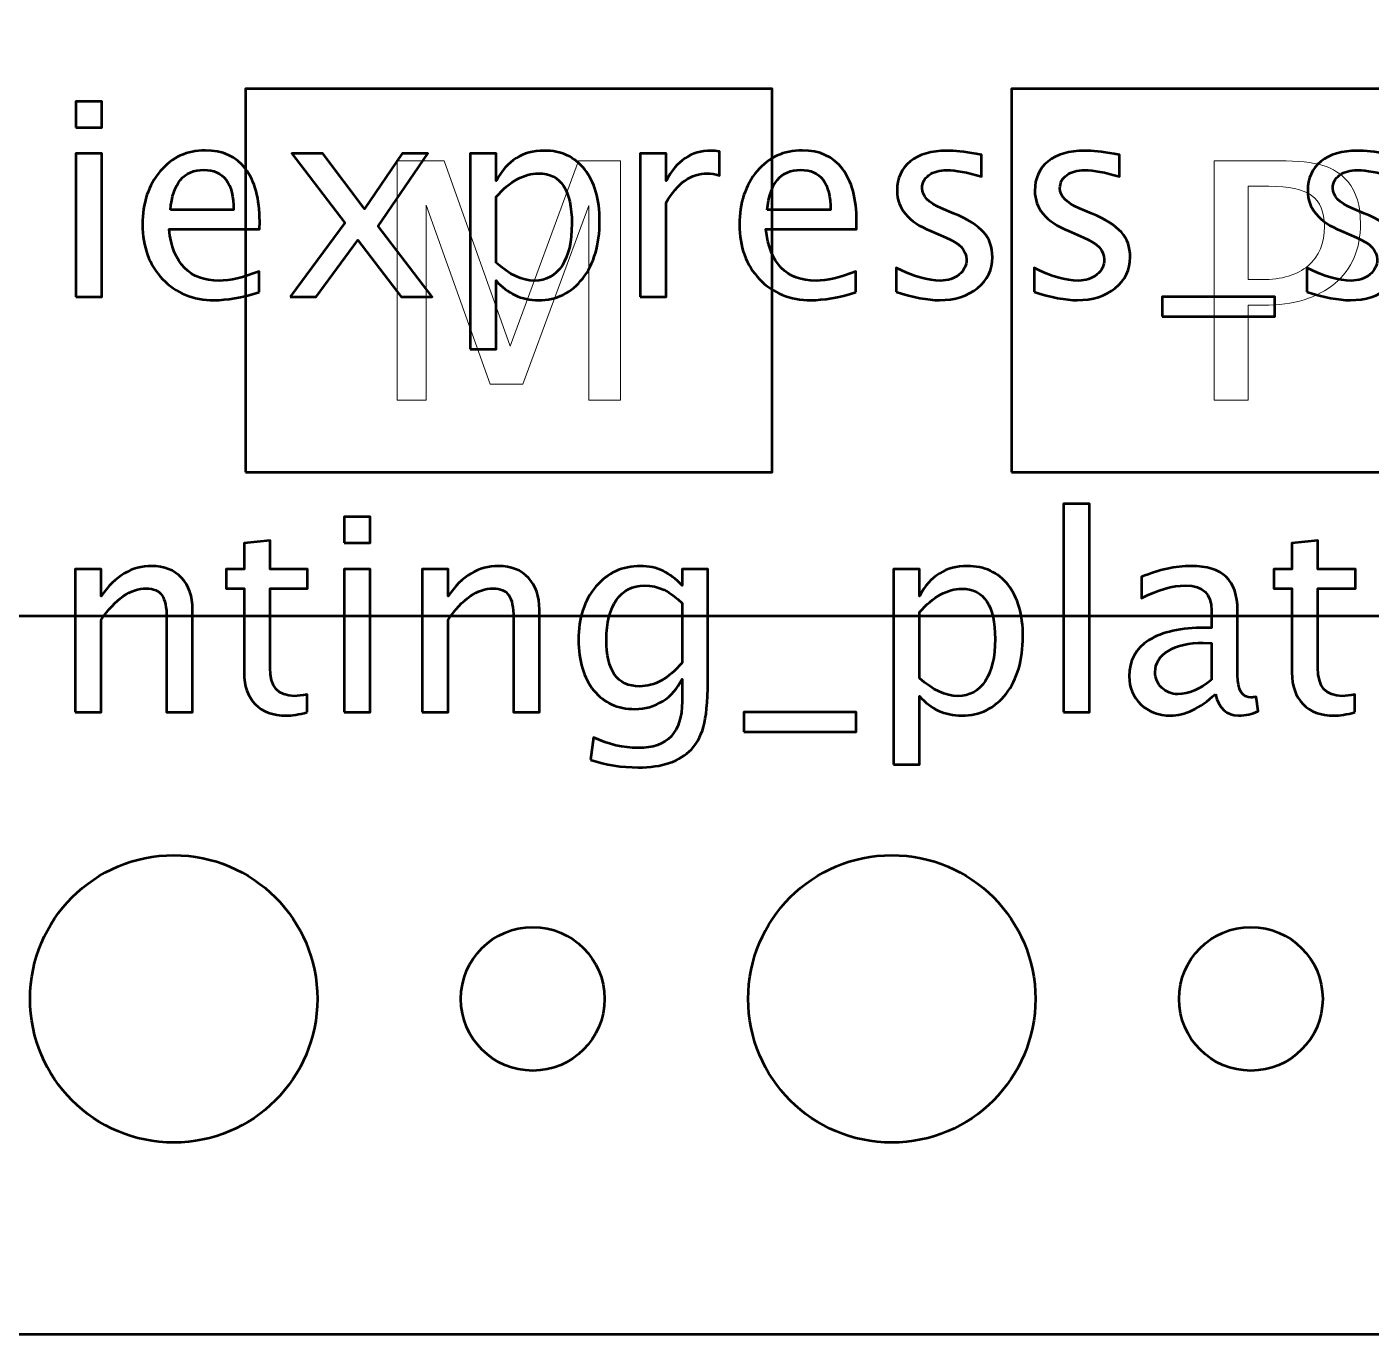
# Model space of a CAD drawing. Header units: centimetres. Extents: x -5.2 to 5.2, y -7.5 to 7.5.
# Drawn here: x -1.807 to 1.001, y -7.45 to -4.721 of the extents above; entities that cross this region are included whole.
import ezdxf

# ---------------------------------------------------------------- set-up
doc = ezdxf.new("R2010")
doc.units = ezdxf.units.CM
doc.header["$MEASUREMENT"] = 0
doc.layers.add('Layer 1', color=7, linetype='Continuous')

msp = doc.modelspace()

# ---------------------------------------------------------------- linework, layer by layer
at = {"layer": 'Layer 1', "color": 5, "lineweight": 53}
msp.add_lwpolyline([(-3.5, -5.95), (3.5, -5.95), (3.5, 6.05), (-3.5, 6.05), (-3.5, -5.95)], close=True, dxfattribs=at)
at = {"layer": 'Layer 1', "color": 4, "lineweight": 53}
for points in [[(-1.34993, -5.65), (-0.24993, -5.65), (-0.24993, -4.85), (-1.34993, -4.85), (-1.34993, -5.65)], [(0.25007, -5.65), (1.35007, -5.65), (1.35007, -4.85), (0.25007, -4.85), (0.25007, -5.65)]]:
    msp.add_lwpolyline(points, close=True, dxfattribs=at)
at = {"layer": 'Layer 1', "lineweight": 53}
for centre, major_axis in [((-1.49999, -6.75001), (0, 0.30001)), ((0.00001, -6.75001), (0, 0.30001)), ((-0.75, -6.75), (0, 0.15)), ((0.75, -6.75), (0, 0.15))]:
    msp.add_ellipse(centre, major_axis=major_axis, ratio=1, dxfattribs=at)
msp.add_open_spline([(-5.2, -6.95), (-5.2, -6.95), (-5.2, 6.95), (-5.2, 6.95), (-5.2, 6.95), (-5.2, 7.22614), (-4.97614, 7.45), (-4.7, 7.45), (-4.7, 7.45), (-4.7, 7.45), (4.7, 7.45), (4.7, 7.45), (4.7, 7.45), (4.97614, 7.45), (5.2, 7.22614), (5.2, 6.95), (5.2, 6.95), (5.2, 6.95), (5.2, -6.95), (5.2, -6.95), (5.2, -6.95), (5.2, -7.22614), (4.97614, -7.45), (4.7, -7.45), (4.7, -7.45), (4.7, -7.45), (-4.7, -7.45), (-4.7, -7.45), (-4.7, -7.45), (-4.97614, -7.45), (-5.2, -7.22614), (-5.2, -6.95)], degree=3, knots=[0, 0, 0, 0, 0.1111111, 0.1111111, 0.1111111, 0.1111111, 0.2222222, 0.2222222, 0.2222222, 0.2222222, 0.3333333, 0.3333333, 0.3333333, 0.3333333, 0.4444444, 0.4444444, 0.4444444, 0.4444444, 0.5555556, 0.5555556, 0.5555556, 0.5555556, 0.6666667, 0.6666667, 0.6666667, 0.6666667, 0.7777778, 0.7777778, 0.7777778, 0.7777778, 1, 1, 1, 1], dxfattribs=at)
at = {"layer": 'Layer 1', "color": 5, "lineweight": 53}
for points, knots in [([(-1.70451, -4.9304), (-1.70451, -4.9304), (-1.70451, -4.87621), (-1.70451, -4.87621), (-1.70451, -4.87621), (-1.70451, -4.87621), (-1.65033, -4.87621), (-1.65033, -4.87621), (-1.65033, -4.87621), (-1.65033, -4.87621), (-1.65033, -4.9304), (-1.65033, -4.9304), (-1.65033, -4.9304), (-1.65033, -4.9304), (-1.70451, -4.9304), (-1.70451, -4.9304)], [0, 0, 0, 0, 0.2, 0.2, 0.2, 0.2, 0.4, 0.4, 0.4, 0.4, 0.6, 0.6, 0.6, 0.6, 1, 1, 1, 1]), ([(-1.70451, -5.2843), (-1.70451, -5.2843), (-1.70451, -4.98515), (-1.70451, -4.98515), (-1.70451, -4.98515), (-1.70451, -4.98515), (-1.65033, -4.98515), (-1.65033, -4.98515), (-1.65033, -4.98515), (-1.65033, -4.98515), (-1.65033, -5.2843), (-1.65033, -5.2843), (-1.65033, -5.2843), (-1.65033, -5.2843), (-1.70451, -5.2843), (-1.70451, -5.2843)], [0, 0, 0, 0, 0.2, 0.2, 0.2, 0.2, 0.4, 0.4, 0.4, 0.4, 0.6, 0.6, 0.6, 0.6, 1, 1, 1, 1]), ([(-1.32182, -5.2747), (-1.35822, -5.28562), (-1.38936, -5.29107), (-1.41533, -5.29107), (-1.41533, -5.29107), (-1.45963, -5.29107), (-1.49566, -5.2764), (-1.52342, -5.24714), (-1.52342, -5.24714), (-1.55117, -5.21788), (-1.56509, -5.17997), (-1.56509, -5.13331), (-1.56509, -5.13331), (-1.56509, -5.08806), (-1.55286, -5.0509), (-1.52831, -5.02184), (-1.52831, -5.02184), (-1.50375, -4.99286), (-1.47233, -4.97837), (-1.43405, -4.97837), (-1.43405, -4.97837), (-1.39783, -4.97837), (-1.36979, -4.99126), (-1.35004, -5.01704), (-1.35004, -5.01704), (-1.33028, -5.04281), (-1.32041, -5.07931), (-1.32041, -5.12663), (-1.32041, -5.12663), (-1.32041, -5.12663), (-1.32069, -5.14319), (-1.32069, -5.14319), (-1.32069, -5.14319), (-1.32069, -5.14319), (-1.50978, -5.14319), (-1.50978, -5.14319), (-1.50978, -5.14319), (-1.50187, -5.21469), (-1.46697, -5.25043), (-1.40517, -5.25043), (-1.40517, -5.25043), (-1.38249, -5.25043), (-1.35474, -5.24404), (-1.32182, -5.23124), (-1.32182, -5.23124), (-1.32182, -5.23124), (-1.32182, -5.2747), (-1.32182, -5.2747)], [0, 0, 0, 0, 0.0769231, 0.0769231, 0.0769231, 0.0769231, 0.1538462, 0.1538462, 0.1538462, 0.1538462, 0.2307692, 0.2307692, 0.2307692, 0.2307692, 0.3076923, 0.3076923, 0.3076923, 0.3076923, 0.3846154, 0.3846154, 0.3846154, 0.3846154, 0.4615385, 0.4615385, 0.4615385, 0.4615385, 0.5384615, 0.5384615, 0.5384615, 0.5384615, 0.6153846, 0.6153846, 0.6153846, 0.6153846, 0.6923077, 0.6923077, 0.6923077, 0.6923077, 0.7692308, 0.7692308, 0.7692308, 0.7692308, 0.8461538, 0.8461538, 0.8461538, 0.8461538, 1, 1, 1, 1]), ([(-1.25681, -5.2843), (-1.25681, -5.2843), (-1.14289, -5.12993), (-1.14289, -5.12993), (-1.14289, -5.12993), (-1.14289, -5.12993), (-1.25342, -4.98515), (-1.25342, -4.98515), (-1.25342, -4.98515), (-1.25342, -4.98515), (-1.18879, -4.98515), (-1.18879, -4.98515), (-1.18879, -4.98515), (-1.18879, -4.98515), (-1.10149, -5.10039), (-1.10149, -5.10039), (-1.10149, -5.10039), (-1.10149, -5.10039), (-1.02247, -4.98515), (-1.02247, -4.98515), (-1.02247, -4.98515), (-1.02247, -4.98515), (-0.96951, -4.98515), (-0.96951, -4.98515), (-0.96951, -4.98515), (-0.96951, -4.98515), (-1.07299, -5.13689), (-1.07299, -5.13689), (-1.07299, -5.13689), (-1.07299, -5.13689), (-0.96048, -5.2843), (-0.96048, -5.2843), (-0.96048, -5.2843), (-0.96048, -5.2843), (-1.02511, -5.2843), (-1.02511, -5.2843), (-1.02511, -5.2843), (-1.02511, -5.2843), (-1.11523, -5.16577), (-1.11523, -5.16577), (-1.11523, -5.16577), (-1.11523, -5.16577), (-1.20243, -5.2843), (-1.20243, -5.2843), (-1.20243, -5.2843), (-1.20243, -5.2843), (-1.25681, -5.2843), (-1.25681, -5.2843)], [0, 0, 0, 0, 0.0769231, 0.0769231, 0.0769231, 0.0769231, 0.1538462, 0.1538462, 0.1538462, 0.1538462, 0.2307692, 0.2307692, 0.2307692, 0.2307692, 0.3076923, 0.3076923, 0.3076923, 0.3076923, 0.3846154, 0.3846154, 0.3846154, 0.3846154, 0.4615385, 0.4615385, 0.4615385, 0.4615385, 0.5384615, 0.5384615, 0.5384615, 0.5384615, 0.6153846, 0.6153846, 0.6153846, 0.6153846, 0.6923077, 0.6923077, 0.6923077, 0.6923077, 0.7692308, 0.7692308, 0.7692308, 0.7692308, 0.8461538, 0.8461538, 0.8461538, 0.8461538, 1, 1, 1, 1]), ([(-0.88069, -5.39324), (-0.88069, -5.39324), (-0.88069, -4.98515), (-0.88069, -4.98515), (-0.88069, -4.98515), (-0.88069, -4.98515), (-0.82651, -4.98515), (-0.82651, -4.98515), (-0.82651, -4.98515), (-0.82651, -4.98515), (-0.82651, -5.04168), (-0.82651, -5.04168), (-0.82651, -5.04168), (-0.80431, -4.99982), (-0.77091, -4.97894), (-0.72641, -4.97894), (-0.72641, -4.97894), (-0.69038, -4.97894), (-0.66207, -4.99201), (-0.64137, -5.01826), (-0.64137, -5.01826), (-0.62068, -5.04451), (-0.61033, -5.08035), (-0.61033, -5.12579), (-0.61033, -5.12579), (-0.61033, -5.17527), (-0.62209, -5.21525), (-0.64551, -5.24554), (-0.64551, -5.24554), (-0.66893, -5.27593), (-0.69979, -5.29107), (-0.73798, -5.29107), (-0.73798, -5.29107), (-0.77345, -5.29107), (-0.80299, -5.27753), (-0.82651, -5.25034), (-0.82651, -5.25034), (-0.82651, -5.25034), (-0.82651, -5.39324), (-0.82651, -5.39324), (-0.82651, -5.39324), (-0.82651, -5.39324), (-0.88069, -5.39324), (-0.88069, -5.39324)], [0, 0, 0, 0, 0.0833333, 0.0833333, 0.0833333, 0.0833333, 0.1666667, 0.1666667, 0.1666667, 0.1666667, 0.25, 0.25, 0.25, 0.25, 0.3333333, 0.3333333, 0.3333333, 0.3333333, 0.4166667, 0.4166667, 0.4166667, 0.4166667, 0.5, 0.5, 0.5, 0.5, 0.5833333, 0.5833333, 0.5833333, 0.5833333, 0.6666667, 0.6666667, 0.6666667, 0.6666667, 0.75, 0.75, 0.75, 0.75, 0.8333333, 0.8333333, 0.8333333, 0.8333333, 1, 1, 1, 1]), ([(-0.52546, -5.2843), (-0.52546, -5.2843), (-0.52546, -4.98515), (-0.52546, -4.98515), (-0.52546, -4.98515), (-0.52546, -4.98515), (-0.47128, -4.98515), (-0.47128, -4.98515), (-0.47128, -4.98515), (-0.47128, -4.98515), (-0.47128, -5.04168), (-0.47128, -5.04168), (-0.47128, -5.04168), (-0.44973, -4.99982), (-0.4185, -4.97894), (-0.37749, -4.97894), (-0.37749, -4.97894), (-0.37194, -4.97894), (-0.3661, -4.97941), (-0.36008, -4.98035), (-0.36008, -4.98035), (-0.36008, -4.98035), (-0.36008, -5.03105), (-0.36008, -5.03105), (-0.36008, -5.03105), (-0.36949, -5.02795), (-0.37777, -5.02635), (-0.38492, -5.02635), (-0.38492, -5.02635), (-0.41935, -5.02635), (-0.44814, -5.04667), (-0.47128, -5.0874), (-0.47128, -5.0874), (-0.47128, -5.0874), (-0.47128, -5.2843), (-0.47128, -5.2843), (-0.47128, -5.2843), (-0.47128, -5.2843), (-0.52546, -5.2843), (-0.52546, -5.2843)], [0, 0, 0, 0, 0.0909091, 0.0909091, 0.0909091, 0.0909091, 0.1818182, 0.1818182, 0.1818182, 0.1818182, 0.2727273, 0.2727273, 0.2727273, 0.2727273, 0.3636364, 0.3636364, 0.3636364, 0.3636364, 0.4545455, 0.4545455, 0.4545455, 0.4545455, 0.5454545, 0.5454545, 0.5454545, 0.5454545, 0.6363636, 0.6363636, 0.6363636, 0.6363636, 0.7272727, 0.7272727, 0.7272727, 0.7272727, 0.8181818, 0.8181818, 0.8181818, 0.8181818, 1, 1, 1, 1]), ([(-0.07495, -5.2747), (-0.11135, -5.28562), (-0.14249, -5.29107), (-0.16846, -5.29107), (-0.16846, -5.29107), (-0.21276, -5.29107), (-0.24879, -5.2764), (-0.27655, -5.24714), (-0.27655, -5.24714), (-0.3043, -5.21788), (-0.31822, -5.17997), (-0.31822, -5.13331), (-0.31822, -5.13331), (-0.31822, -5.08806), (-0.30599, -5.0509), (-0.28144, -5.02184), (-0.28144, -5.02184), (-0.25688, -4.99286), (-0.22546, -4.97837), (-0.18718, -4.97837), (-0.18718, -4.97837), (-0.15096, -4.97837), (-0.12292, -4.99126), (-0.10317, -5.01704), (-0.10317, -5.01704), (-0.08341, -5.04281), (-0.07354, -5.07931), (-0.07354, -5.12663), (-0.07354, -5.12663), (-0.07354, -5.12663), (-0.07382, -5.14319), (-0.07382, -5.14319), (-0.07382, -5.14319), (-0.07382, -5.14319), (-0.26291, -5.14319), (-0.26291, -5.14319), (-0.26291, -5.14319), (-0.255, -5.21469), (-0.2201, -5.25043), (-0.1583, -5.25043), (-0.1583, -5.25043), (-0.13562, -5.25043), (-0.10787, -5.24404), (-0.07495, -5.23124), (-0.07495, -5.23124), (-0.07495, -5.23124), (-0.07495, -5.2747), (-0.07495, -5.2747)], [0, 0, 0, 0, 0.0769231, 0.0769231, 0.0769231, 0.0769231, 0.1538462, 0.1538462, 0.1538462, 0.1538462, 0.2307692, 0.2307692, 0.2307692, 0.2307692, 0.3076923, 0.3076923, 0.3076923, 0.3076923, 0.3846154, 0.3846154, 0.3846154, 0.3846154, 0.4615385, 0.4615385, 0.4615385, 0.4615385, 0.5384615, 0.5384615, 0.5384615, 0.5384615, 0.6153846, 0.6153846, 0.6153846, 0.6153846, 0.6923077, 0.6923077, 0.6923077, 0.6923077, 0.7692308, 0.7692308, 0.7692308, 0.7692308, 0.8461538, 0.8461538, 0.8461538, 0.8461538, 1, 1, 1, 1]), ([(0.00926, -5.27358), (0.00926, -5.27358), (0.00926, -5.2239), (0.00926, -5.2239), (0.00926, -5.2239), (0.04473, -5.24159), (0.07549, -5.25043), (0.10174, -5.25043), (0.10174, -5.25043), (0.11735, -5.25043), (0.13033, -5.2462), (0.14059, -5.23773), (0.14059, -5.23773), (0.15084, -5.22936), (0.15602, -5.21882), (0.15602, -5.20613), (0.15602, -5.20613), (0.15602, -5.18759), (0.14162, -5.17226), (0.11284, -5.16012), (0.11284, -5.16012), (0.11284, -5.16012), (0.08113, -5.14667), (0.08113, -5.14667), (0.08113, -5.14667), (0.03438, -5.12729), (0.01096, -5.09926), (0.01096, -5.06285), (0.01096, -5.06285), (0.01096, -5.03679), (0.02017, -5.01629), (0.03861, -5.00133), (0.03861, -5.00133), (0.05705, -4.98637), (0.08236, -4.97894), (0.11444, -4.97894), (0.11444, -4.97894), (0.13109, -4.97894), (0.15178, -4.9812), (0.17634, -4.98581), (0.17634, -4.98581), (0.17634, -4.98581), (0.18762, -4.98797), (0.18762, -4.98797), (0.18762, -4.98797), (0.18762, -4.98797), (0.18762, -5.03312), (0.18762, -5.03312), (0.18762, -5.03312), (0.15743, -5.02409), (0.13334, -5.01958), (0.11538, -5.01958), (0.11538, -5.01958), (0.09957, -5.01958), (0.08706, -5.02306), (0.07756, -5.02993), (0.07756, -5.02993), (0.06815, -5.03679), (0.06345, -5.04601), (0.06345, -5.05758), (0.06345, -5.05758), (0.06345, -5.07386), (0.07662, -5.08769), (0.10305, -5.09888), (0.10305, -5.09888), (0.10305, -5.09888), (0.12911, -5.10989), (0.12911, -5.10989), (0.12911, -5.10989), (0.15865, -5.12231), (0.17953, -5.13548), (0.19176, -5.1493), (0.19176, -5.1493), (0.20409, -5.16313), (0.2102, -5.18044), (0.2102, -5.20114), (0.2102, -5.20114), (0.2102, -5.22739), (0.19985, -5.24893), (0.17906, -5.26577), (0.17906, -5.26577), (0.15837, -5.28261), (0.13184, -5.29107), (0.09957, -5.29107), (0.09957, -5.29107), (0.07474, -5.29107), (0.04473, -5.28524), (0.00926, -5.27358)], [0, 0, 0, 0, 0.0434783, 0.0434783, 0.0434783, 0.0434783, 0.0869565, 0.0869565, 0.0869565, 0.0869565, 0.1304348, 0.1304348, 0.1304348, 0.1304348, 0.173913, 0.173913, 0.173913, 0.173913, 0.2173913, 0.2173913, 0.2173913, 0.2173913, 0.2608696, 0.2608696, 0.2608696, 0.2608696, 0.3043478, 0.3043478, 0.3043478, 0.3043478, 0.3478261, 0.3478261, 0.3478261, 0.3478261, 0.3913043, 0.3913043, 0.3913043, 0.3913043, 0.4347826, 0.4347826, 0.4347826, 0.4347826, 0.4782609, 0.4782609, 0.4782609, 0.4782609, 0.5217391, 0.5217391, 0.5217391, 0.5217391, 0.5652174, 0.5652174, 0.5652174, 0.5652174, 0.6086957, 0.6086957, 0.6086957, 0.6086957, 0.6521739, 0.6521739, 0.6521739, 0.6521739, 0.6956522, 0.6956522, 0.6956522, 0.6956522, 0.7391304, 0.7391304, 0.7391304, 0.7391304, 0.7826087, 0.7826087, 0.7826087, 0.7826087, 0.826087, 0.826087, 0.826087, 0.826087, 0.8695652, 0.8695652, 0.8695652, 0.8695652, 0.9130435, 0.9130435, 0.9130435, 0.9130435, 1, 1, 1, 1]), ([(0.29704, -5.27358), (0.29704, -5.27358), (0.29704, -5.2239), (0.29704, -5.2239), (0.29704, -5.2239), (0.33251, -5.24159), (0.36327, -5.25043), (0.38952, -5.25043), (0.38952, -5.25043), (0.40513, -5.25043), (0.41811, -5.2462), (0.42837, -5.23773), (0.42837, -5.23773), (0.43862, -5.22936), (0.4438, -5.21882), (0.4438, -5.20613), (0.4438, -5.20613), (0.4438, -5.18759), (0.4294, -5.17226), (0.40062, -5.16012), (0.40062, -5.16012), (0.40062, -5.16012), (0.36891, -5.14667), (0.36891, -5.14667), (0.36891, -5.14667), (0.32216, -5.12729), (0.29874, -5.09926), (0.29874, -5.06285), (0.29874, -5.06285), (0.29874, -5.03679), (0.30795, -5.01629), (0.32639, -5.00133), (0.32639, -5.00133), (0.34483, -4.98637), (0.37014, -4.97894), (0.40222, -4.97894), (0.40222, -4.97894), (0.41887, -4.97894), (0.43956, -4.9812), (0.46412, -4.98581), (0.46412, -4.98581), (0.46412, -4.98581), (0.4754, -4.98797), (0.4754, -4.98797), (0.4754, -4.98797), (0.4754, -4.98797), (0.4754, -5.03312), (0.4754, -5.03312), (0.4754, -5.03312), (0.44521, -5.02409), (0.42112, -5.01958), (0.40316, -5.01958), (0.40316, -5.01958), (0.38735, -5.01958), (0.37484, -5.02306), (0.36534, -5.02993), (0.36534, -5.02993), (0.35593, -5.03679), (0.35123, -5.04601), (0.35123, -5.05758), (0.35123, -5.05758), (0.35123, -5.07386), (0.3644, -5.08769), (0.39083, -5.09888), (0.39083, -5.09888), (0.39083, -5.09888), (0.41689, -5.10989), (0.41689, -5.10989), (0.41689, -5.10989), (0.44643, -5.12231), (0.46731, -5.13548), (0.47954, -5.1493), (0.47954, -5.1493), (0.49187, -5.16313), (0.49798, -5.18044), (0.49798, -5.20114), (0.49798, -5.20114), (0.49798, -5.22739), (0.48763, -5.24893), (0.46684, -5.26577), (0.46684, -5.26577), (0.44615, -5.28261), (0.41962, -5.29107), (0.38735, -5.29107), (0.38735, -5.29107), (0.36252, -5.29107), (0.33251, -5.28524), (0.29704, -5.27358)], [0, 0, 0, 0, 0.0434783, 0.0434783, 0.0434783, 0.0434783, 0.0869565, 0.0869565, 0.0869565, 0.0869565, 0.1304348, 0.1304348, 0.1304348, 0.1304348, 0.173913, 0.173913, 0.173913, 0.173913, 0.2173913, 0.2173913, 0.2173913, 0.2173913, 0.2608696, 0.2608696, 0.2608696, 0.2608696, 0.3043478, 0.3043478, 0.3043478, 0.3043478, 0.3478261, 0.3478261, 0.3478261, 0.3478261, 0.3913043, 0.3913043, 0.3913043, 0.3913043, 0.4347826, 0.4347826, 0.4347826, 0.4347826, 0.4782609, 0.4782609, 0.4782609, 0.4782609, 0.5217391, 0.5217391, 0.5217391, 0.5217391, 0.5652174, 0.5652174, 0.5652174, 0.5652174, 0.6086957, 0.6086957, 0.6086957, 0.6086957, 0.6521739, 0.6521739, 0.6521739, 0.6521739, 0.6956522, 0.6956522, 0.6956522, 0.6956522, 0.7391304, 0.7391304, 0.7391304, 0.7391304, 0.7826087, 0.7826087, 0.7826087, 0.7826087, 0.826087, 0.826087, 0.826087, 0.826087, 0.8695652, 0.8695652, 0.8695652, 0.8695652, 0.9130435, 0.9130435, 0.9130435, 0.9130435, 1, 1, 1, 1]), ([(0.86704, -5.27358), (0.86704, -5.27358), (0.86704, -5.2239), (0.86704, -5.2239), (0.86704, -5.2239), (0.90251, -5.24159), (0.93327, -5.25043), (0.95952, -5.25043), (0.95952, -5.25043), (0.97513, -5.25043), (0.98811, -5.2462), (0.99837, -5.23773), (0.99837, -5.23773), (1.00862, -5.22936), (1.0138, -5.21882), (1.0138, -5.20613), (1.0138, -5.20613), (1.0138, -5.18759), (0.9994, -5.17226), (0.97062, -5.16012), (0.97062, -5.16012), (0.97062, -5.16012), (0.93891, -5.14667), (0.93891, -5.14667), (0.93891, -5.14667), (0.89216, -5.12729), (0.86874, -5.09926), (0.86874, -5.06285), (0.86874, -5.06285), (0.86874, -5.03679), (0.87795, -5.01629), (0.89639, -5.00133), (0.89639, -5.00133), (0.91483, -4.98637), (0.94014, -4.97894), (0.97222, -4.97894), (0.97222, -4.97894), (0.98887, -4.97894), (1.00956, -4.9812), (1.03412, -4.98581), (1.03412, -4.98581), (1.03412, -4.98581), (1.0454, -4.98797), (1.0454, -4.98797), (1.0454, -4.98797), (1.0454, -4.98797), (1.0454, -5.03312), (1.0454, -5.03312), (1.0454, -5.03312), (1.01521, -5.02409), (0.99112, -5.01958), (0.97316, -5.01958), (0.97316, -5.01958), (0.95735, -5.01958), (0.94484, -5.02306), (0.93534, -5.02993), (0.93534, -5.02993), (0.92593, -5.03679), (0.92123, -5.04601), (0.92123, -5.05758), (0.92123, -5.05758), (0.92123, -5.07386), (0.9344, -5.08769), (0.96083, -5.09888), (0.96083, -5.09888), (0.96083, -5.09888), (0.98689, -5.10989), (0.98689, -5.10989), (0.98689, -5.10989), (1.01643, -5.12231), (1.03731, -5.13548), (1.04954, -5.1493), (1.04954, -5.1493), (1.06187, -5.16313), (1.06798, -5.18044), (1.06798, -5.20114), (1.06798, -5.20114), (1.06798, -5.22739), (1.05763, -5.24893), (1.03684, -5.26577), (1.03684, -5.26577), (1.01615, -5.28261), (0.98962, -5.29107), (0.95735, -5.29107), (0.95735, -5.29107), (0.93252, -5.29107), (0.90251, -5.28524), (0.86704, -5.27358)], [0, 0, 0, 0, 0.0434783, 0.0434783, 0.0434783, 0.0434783, 0.0869565, 0.0869565, 0.0869565, 0.0869565, 0.1304348, 0.1304348, 0.1304348, 0.1304348, 0.173913, 0.173913, 0.173913, 0.173913, 0.2173913, 0.2173913, 0.2173913, 0.2173913, 0.2608696, 0.2608696, 0.2608696, 0.2608696, 0.3043478, 0.3043478, 0.3043478, 0.3043478, 0.3478261, 0.3478261, 0.3478261, 0.3478261, 0.3913043, 0.3913043, 0.3913043, 0.3913043, 0.4347826, 0.4347826, 0.4347826, 0.4347826, 0.4782609, 0.4782609, 0.4782609, 0.4782609, 0.5217391, 0.5217391, 0.5217391, 0.5217391, 0.5652174, 0.5652174, 0.5652174, 0.5652174, 0.6086957, 0.6086957, 0.6086957, 0.6086957, 0.6521739, 0.6521739, 0.6521739, 0.6521739, 0.6956522, 0.6956522, 0.6956522, 0.6956522, 0.7391304, 0.7391304, 0.7391304, 0.7391304, 0.7826087, 0.7826087, 0.7826087, 0.7826087, 0.826087, 0.826087, 0.826087, 0.826087, 0.8695652, 0.8695652, 0.8695652, 0.8695652, 0.9130435, 0.9130435, 0.9130435, 0.9130435, 1, 1, 1, 1]), ([(-1.50695, -5.10255), (-1.50695, -5.10255), (-1.37487, -5.10255), (-1.37487, -5.10255), (-1.37487, -5.10255), (-1.37487, -5.04686), (-1.39566, -5.01901), (-1.43715, -5.01901), (-1.43715, -5.01901), (-1.47892, -5.01901), (-1.50216, -5.04686), (-1.50695, -5.10255)], [0, 0, 0, 0, 0.25, 0.25, 0.25, 0.25, 0.5, 0.5, 0.5, 0.5, 1, 1, 1, 1]), ([(-0.26008, -5.10255), (-0.26008, -5.10255), (-0.128, -5.10255), (-0.128, -5.10255), (-0.128, -5.10255), (-0.128, -5.04686), (-0.14879, -5.01901), (-0.19028, -5.01901), (-0.19028, -5.01901), (-0.23205, -5.01901), (-0.25529, -5.04686), (-0.26008, -5.10255)], [0, 0, 0, 0, 0.25, 0.25, 0.25, 0.25, 0.5, 0.5, 0.5, 0.5, 1, 1, 1, 1]), ([(-0.82651, -5.21299), (-0.79857, -5.23792), (-0.77194, -5.25043), (-0.74664, -5.25043), (-0.74664, -5.25043), (-0.72171, -5.25043), (-0.70242, -5.23999), (-0.68888, -5.2192), (-0.68888, -5.2192), (-0.67524, -5.19841), (-0.66846, -5.16915), (-0.66846, -5.13134), (-0.66846, -5.13134), (-0.66846, -5.06135), (-0.69161, -5.02635), (-0.73789, -5.02635), (-0.73789, -5.02635), (-0.76818, -5.02635), (-0.79772, -5.04272), (-0.82651, -5.07555), (-0.82651, -5.07555), (-0.82651, -5.07555), (-0.82651, -5.21299), (-0.82651, -5.21299)], [0, 0, 0, 0, 0.1428571, 0.1428571, 0.1428571, 0.1428571, 0.2857143, 0.2857143, 0.2857143, 0.2857143, 0.4285714, 0.4285714, 0.4285714, 0.4285714, 0.5714286, 0.5714286, 0.5714286, 0.5714286, 0.7142857, 0.7142857, 0.7142857, 0.7142857, 1, 1, 1, 1]), ([(0.56506, -5.32494), (0.56506, -5.32494), (0.56506, -5.2843), (0.56506, -5.2843), (0.56506, -5.2843), (0.56506, -5.2843), (0.79986, -5.2843), (0.79986, -5.2843), (0.79986, -5.2843), (0.79986, -5.2843), (0.79986, -5.32494), (0.79986, -5.32494), (0.79986, -5.32494), (0.79986, -5.32494), (0.56506, -5.32494), (0.56506, -5.32494)], [0, 0, 0, 0, 0.2, 0.2, 0.2, 0.2, 0.4, 0.4, 0.4, 0.4, 0.6, 0.6, 0.6, 0.6, 1, 1, 1, 1]), ([(0.35872, -6.15165), (0.35872, -6.15165), (0.35872, -5.71647), (0.35872, -5.71647), (0.35872, -5.71647), (0.35872, -5.71647), (0.4129, -5.71647), (0.4129, -5.71647), (0.4129, -5.71647), (0.4129, -5.71647), (0.4129, -6.15165), (0.4129, -6.15165), (0.4129, -6.15165), (0.4129, -6.15165), (0.35872, -6.15165), (0.35872, -6.15165)], [0, 0, 0, 0, 0.2, 0.2, 0.2, 0.2, 0.4, 0.4, 0.4, 0.4, 0.6, 0.6, 0.6, 0.6, 1, 1, 1, 1]), ([(-1.14413, -5.79775), (-1.14413, -5.79775), (-1.14413, -5.74356), (-1.14413, -5.74356), (-1.14413, -5.74356), (-1.14413, -5.74356), (-1.08995, -5.74356), (-1.08995, -5.74356), (-1.08995, -5.74356), (-1.08995, -5.74356), (-1.08995, -5.79775), (-1.08995, -5.79775), (-1.08995, -5.79775), (-1.08995, -5.79775), (-1.14413, -5.79775), (-1.14413, -5.79775)], [0, 0, 0, 0, 0.2, 0.2, 0.2, 0.2, 0.4, 0.4, 0.4, 0.4, 0.6, 0.6, 0.6, 0.6, 1, 1, 1, 1]), ([(-1.22147, -6.15156), (-1.23822, -6.15617), (-1.2528, -6.15842), (-1.26512, -6.15842), (-1.26512, -6.15842), (-1.29278, -6.15842), (-1.31432, -6.15052), (-1.32975, -6.13472), (-1.32975, -6.13472), (-1.34527, -6.11891), (-1.35299, -6.09699), (-1.35299, -6.06887), (-1.35299, -6.06887), (-1.35299, -6.06887), (-1.35299, -5.89314), (-1.35299, -5.89314), (-1.35299, -5.89314), (-1.35299, -5.89314), (-1.39043, -5.89314), (-1.39043, -5.89314), (-1.39043, -5.89314), (-1.39043, -5.89314), (-1.39043, -5.8525), (-1.39043, -5.8525), (-1.39043, -5.8525), (-1.39043, -5.8525), (-1.35299, -5.8525), (-1.35299, -5.8525), (-1.35299, -5.8525), (-1.35299, -5.8525), (-1.35299, -5.7984), (-1.35299, -5.7984), (-1.35299, -5.7984), (-1.35299, -5.7984), (-1.2988, -5.79323), (-1.2988, -5.79323), (-1.2988, -5.79323), (-1.2988, -5.79323), (-1.2988, -5.8525), (-1.2988, -5.8525), (-1.2988, -5.8525), (-1.2988, -5.8525), (-1.22034, -5.8525), (-1.22034, -5.8525), (-1.22034, -5.8525), (-1.22034, -5.8525), (-1.22034, -5.89314), (-1.22034, -5.89314), (-1.22034, -5.89314), (-1.22034, -5.89314), (-1.2988, -5.89314), (-1.2988, -5.89314), (-1.2988, -5.89314), (-1.2988, -5.89314), (-1.2988, -6.05908), (-1.2988, -6.05908), (-1.2988, -6.05908), (-1.2988, -6.09822), (-1.28177, -6.11778), (-1.24781, -6.11778), (-1.24781, -6.11778), (-1.24057, -6.11778), (-1.23182, -6.11656), (-1.22147, -6.11421), (-1.22147, -6.11421), (-1.22147, -6.11421), (-1.22147, -6.15156), (-1.22147, -6.15156)], [0, 0, 0, 0, 0.0555556, 0.0555556, 0.0555556, 0.0555556, 0.1111111, 0.1111111, 0.1111111, 0.1111111, 0.1666667, 0.1666667, 0.1666667, 0.1666667, 0.2222222, 0.2222222, 0.2222222, 0.2222222, 0.2777778, 0.2777778, 0.2777778, 0.2777778, 0.3333333, 0.3333333, 0.3333333, 0.3333333, 0.3888889, 0.3888889, 0.3888889, 0.3888889, 0.4444444, 0.4444444, 0.4444444, 0.4444444, 0.5, 0.5, 0.5, 0.5, 0.5555556, 0.5555556, 0.5555556, 0.5555556, 0.6111111, 0.6111111, 0.6111111, 0.6111111, 0.6666667, 0.6666667, 0.6666667, 0.6666667, 0.7222222, 0.7222222, 0.7222222, 0.7222222, 0.7777778, 0.7777778, 0.7777778, 0.7777778, 0.8333333, 0.8333333, 0.8333333, 0.8333333, 0.8888889, 0.8888889, 0.8888889, 0.8888889, 1, 1, 1, 1]), ([(0.96728, -6.15156), (0.95053, -6.15617), (0.93595, -6.15842), (0.92363, -6.15842), (0.92363, -6.15842), (0.89597, -6.15842), (0.87443, -6.15052), (0.859, -6.13472), (0.859, -6.13472), (0.84348, -6.11891), (0.83576, -6.09699), (0.83576, -6.06887), (0.83576, -6.06887), (0.83576, -6.06887), (0.83576, -5.89314), (0.83576, -5.89314), (0.83576, -5.89314), (0.83576, -5.89314), (0.79832, -5.89314), (0.79832, -5.89314), (0.79832, -5.89314), (0.79832, -5.89314), (0.79832, -5.8525), (0.79832, -5.8525), (0.79832, -5.8525), (0.79832, -5.8525), (0.83576, -5.8525), (0.83576, -5.8525), (0.83576, -5.8525), (0.83576, -5.8525), (0.83576, -5.7984), (0.83576, -5.7984), (0.83576, -5.7984), (0.83576, -5.7984), (0.88995, -5.79323), (0.88995, -5.79323), (0.88995, -5.79323), (0.88995, -5.79323), (0.88995, -5.8525), (0.88995, -5.8525), (0.88995, -5.8525), (0.88995, -5.8525), (0.96841, -5.8525), (0.96841, -5.8525), (0.96841, -5.8525), (0.96841, -5.8525), (0.96841, -5.89314), (0.96841, -5.89314), (0.96841, -5.89314), (0.96841, -5.89314), (0.88995, -5.89314), (0.88995, -5.89314), (0.88995, -5.89314), (0.88995, -5.89314), (0.88995, -6.05908), (0.88995, -6.05908), (0.88995, -6.05908), (0.88995, -6.09822), (0.90698, -6.11778), (0.94094, -6.11778), (0.94094, -6.11778), (0.94818, -6.11778), (0.95693, -6.11656), (0.96728, -6.11421), (0.96728, -6.11421), (0.96728, -6.11421), (0.96728, -6.15156), (0.96728, -6.15156)], [0, 0, 0, 0, 0.0555556, 0.0555556, 0.0555556, 0.0555556, 0.1111111, 0.1111111, 0.1111111, 0.1111111, 0.1666667, 0.1666667, 0.1666667, 0.1666667, 0.2222222, 0.2222222, 0.2222222, 0.2222222, 0.2777778, 0.2777778, 0.2777778, 0.2777778, 0.3333333, 0.3333333, 0.3333333, 0.3333333, 0.3888889, 0.3888889, 0.3888889, 0.3888889, 0.4444444, 0.4444444, 0.4444444, 0.4444444, 0.5, 0.5, 0.5, 0.5, 0.5555556, 0.5555556, 0.5555556, 0.5555556, 0.6111111, 0.6111111, 0.6111111, 0.6111111, 0.6666667, 0.6666667, 0.6666667, 0.6666667, 0.7222222, 0.7222222, 0.7222222, 0.7222222, 0.7777778, 0.7777778, 0.7777778, 0.7777778, 0.8333333, 0.8333333, 0.8333333, 0.8333333, 0.8888889, 0.8888889, 0.8888889, 0.8888889, 1, 1, 1, 1]), ([(-1.70558, -6.15165), (-1.70558, -6.15165), (-1.70558, -5.8525), (-1.70558, -5.8525), (-1.70558, -5.8525), (-1.70558, -5.8525), (-1.6514, -5.8525), (-1.6514, -5.8525), (-1.6514, -5.8525), (-1.6514, -5.8525), (-1.6514, -5.90903), (-1.6514, -5.90903), (-1.6514, -5.90903), (-1.62271, -5.86717), (-1.58752, -5.84629), (-1.54594, -5.84629), (-1.54594, -5.84629), (-1.51979, -5.84629), (-1.499, -5.85447), (-1.48366, -5.87094), (-1.48366, -5.87094), (-1.46833, -5.8873), (-1.46062, -5.90941), (-1.46062, -5.93707), (-1.46062, -5.93707), (-1.46062, -5.93707), (-1.46062, -6.15165), (-1.46062, -6.15165), (-1.46062, -6.15165), (-1.46062, -6.15165), (-1.5148, -6.15165), (-1.5148, -6.15165), (-1.5148, -6.15165), (-1.5148, -6.15165), (-1.5148, -5.95475), (-1.5148, -5.95475), (-1.5148, -5.95475), (-1.5148, -5.93255), (-1.5181, -5.91675), (-1.52459, -5.90734), (-1.52459, -5.90734), (-1.53117, -5.89784), (-1.54199, -5.89314), (-1.55714, -5.89314), (-1.55714, -5.89314), (-1.59044, -5.89314), (-1.62186, -5.91487), (-1.6514, -5.95833), (-1.6514, -5.95833), (-1.6514, -5.95833), (-1.6514, -6.15165), (-1.6514, -6.15165), (-1.6514, -6.15165), (-1.6514, -6.15165), (-1.70558, -6.15165), (-1.70558, -6.15165)], [0, 0, 0, 0, 0.0666667, 0.0666667, 0.0666667, 0.0666667, 0.1333333, 0.1333333, 0.1333333, 0.1333333, 0.2, 0.2, 0.2, 0.2, 0.2666667, 0.2666667, 0.2666667, 0.2666667, 0.3333333, 0.3333333, 0.3333333, 0.3333333, 0.4, 0.4, 0.4, 0.4, 0.4666667, 0.4666667, 0.4666667, 0.4666667, 0.5333333, 0.5333333, 0.5333333, 0.5333333, 0.6, 0.6, 0.6, 0.6, 0.6666667, 0.6666667, 0.6666667, 0.6666667, 0.7333333, 0.7333333, 0.7333333, 0.7333333, 0.8, 0.8, 0.8, 0.8, 0.8666667, 0.8666667, 0.8666667, 0.8666667, 1, 1, 1, 1]), ([(-1.14413, -6.15165), (-1.14413, -6.15165), (-1.14413, -5.8525), (-1.14413, -5.8525), (-1.14413, -5.8525), (-1.14413, -5.8525), (-1.08995, -5.8525), (-1.08995, -5.8525), (-1.08995, -5.8525), (-1.08995, -5.8525), (-1.08995, -6.15165), (-1.08995, -6.15165), (-1.08995, -6.15165), (-1.08995, -6.15165), (-1.14413, -6.15165), (-1.14413, -6.15165)], [0, 0, 0, 0, 0.2, 0.2, 0.2, 0.2, 0.4, 0.4, 0.4, 0.4, 0.6, 0.6, 0.6, 0.6, 1, 1, 1, 1]), ([(-0.98101, -6.15165), (-0.98101, -6.15165), (-0.98101, -5.8525), (-0.98101, -5.8525), (-0.98101, -5.8525), (-0.98101, -5.8525), (-0.92683, -5.8525), (-0.92683, -5.8525), (-0.92683, -5.8525), (-0.92683, -5.8525), (-0.92683, -5.90903), (-0.92683, -5.90903), (-0.92683, -5.90903), (-0.89814, -5.86717), (-0.86295, -5.84629), (-0.82137, -5.84629), (-0.82137, -5.84629), (-0.79522, -5.84629), (-0.77443, -5.85447), (-0.75909, -5.87094), (-0.75909, -5.87094), (-0.74376, -5.8873), (-0.73605, -5.90941), (-0.73605, -5.93707), (-0.73605, -5.93707), (-0.73605, -5.93707), (-0.73605, -6.15165), (-0.73605, -6.15165), (-0.73605, -6.15165), (-0.73605, -6.15165), (-0.79023, -6.15165), (-0.79023, -6.15165), (-0.79023, -6.15165), (-0.79023, -6.15165), (-0.79023, -5.95475), (-0.79023, -5.95475), (-0.79023, -5.95475), (-0.79023, -5.93255), (-0.79353, -5.91675), (-0.80002, -5.90734), (-0.80002, -5.90734), (-0.8066, -5.89784), (-0.81742, -5.89314), (-0.83257, -5.89314), (-0.83257, -5.89314), (-0.86587, -5.89314), (-0.89729, -5.91487), (-0.92683, -5.95833), (-0.92683, -5.95833), (-0.92683, -5.95833), (-0.92683, -6.15165), (-0.92683, -6.15165), (-0.92683, -6.15165), (-0.92683, -6.15165), (-0.98101, -6.15165), (-0.98101, -6.15165)], [0, 0, 0, 0, 0.0666667, 0.0666667, 0.0666667, 0.0666667, 0.1333333, 0.1333333, 0.1333333, 0.1333333, 0.2, 0.2, 0.2, 0.2, 0.2666667, 0.2666667, 0.2666667, 0.2666667, 0.3333333, 0.3333333, 0.3333333, 0.3333333, 0.4, 0.4, 0.4, 0.4, 0.4666667, 0.4666667, 0.4666667, 0.4666667, 0.5333333, 0.5333333, 0.5333333, 0.5333333, 0.6, 0.6, 0.6, 0.6, 0.6666667, 0.6666667, 0.6666667, 0.6666667, 0.7333333, 0.7333333, 0.7333333, 0.7333333, 0.8, 0.8, 0.8, 0.8, 0.8666667, 0.8666667, 0.8666667, 0.8666667, 1, 1, 1, 1]), ([(-0.62954, -6.25099), (-0.62954, -6.25099), (-0.62315, -6.20414), (-0.62315, -6.20414), (-0.62315, -6.20414), (-0.59173, -6.21882), (-0.56059, -6.22616), (-0.52983, -6.22616), (-0.52983, -6.22616), (-0.46877, -6.22616), (-0.4382, -6.19379), (-0.4382, -6.12917), (-0.4382, -6.12917), (-0.4382, -6.12917), (-0.4382, -6.08213), (-0.4382, -6.08213), (-0.4382, -6.08213), (-0.44761, -6.10198), (-0.46097, -6.11731), (-0.47837, -6.12832), (-0.47837, -6.12832), (-0.49577, -6.13933), (-0.51515, -6.14488), (-0.53651, -6.14488), (-0.53651, -6.14488), (-0.57272, -6.14488), (-0.60142, -6.13189), (-0.62258, -6.10593), (-0.62258, -6.10593), (-0.64375, -6.07997), (-0.65438, -6.04478), (-0.65438, -6.00038), (-0.65438, -6.00038), (-0.65438, -5.95494), (-0.64234, -5.91788), (-0.61826, -5.88919), (-0.61826, -5.88919), (-0.59408, -5.86059), (-0.56294, -5.84629), (-0.52465, -5.84629), (-0.52465, -5.84629), (-0.49116, -5.84629), (-0.46228, -5.85983), (-0.4382, -5.88702), (-0.4382, -5.88702), (-0.4382, -5.88702), (-0.4382, -5.8525), (-0.4382, -5.8525), (-0.4382, -5.8525), (-0.4382, -5.8525), (-0.38401, -5.8525), (-0.38401, -5.8525), (-0.38401, -5.8525), (-0.38401, -5.8525), (-0.38401, -6.06999), (-0.38401, -6.06999), (-0.38401, -6.06999), (-0.38401, -6.11675), (-0.38646, -6.15137), (-0.39135, -6.17385), (-0.39135, -6.17385), (-0.39615, -6.19633), (-0.40537, -6.21477), (-0.41873, -6.22907), (-0.41873, -6.22907), (-0.44243, -6.25419), (-0.4795, -6.2668), (-0.52983, -6.2668), (-0.52983, -6.2668), (-0.56435, -6.2668), (-0.59756, -6.26153), (-0.62954, -6.25099)], [0, 0, 0, 0, 0.0526316, 0.0526316, 0.0526316, 0.0526316, 0.1052632, 0.1052632, 0.1052632, 0.1052632, 0.1578947, 0.1578947, 0.1578947, 0.1578947, 0.2105263, 0.2105263, 0.2105263, 0.2105263, 0.2631579, 0.2631579, 0.2631579, 0.2631579, 0.3157895, 0.3157895, 0.3157895, 0.3157895, 0.3684211, 0.3684211, 0.3684211, 0.3684211, 0.4210526, 0.4210526, 0.4210526, 0.4210526, 0.4736842, 0.4736842, 0.4736842, 0.4736842, 0.5263158, 0.5263158, 0.5263158, 0.5263158, 0.5789474, 0.5789474, 0.5789474, 0.5789474, 0.6315789, 0.6315789, 0.6315789, 0.6315789, 0.6842105, 0.6842105, 0.6842105, 0.6842105, 0.7368421, 0.7368421, 0.7368421, 0.7368421, 0.7894737, 0.7894737, 0.7894737, 0.7894737, 0.8421053, 0.8421053, 0.8421053, 0.8421053, 0.8947368, 0.8947368, 0.8947368, 0.8947368, 1, 1, 1, 1]), ([(0.00349, -6.26059), (0.00349, -6.26059), (0.00349, -5.8525), (0.00349, -5.8525), (0.00349, -5.8525), (0.00349, -5.8525), (0.05767, -5.8525), (0.05767, -5.8525), (0.05767, -5.8525), (0.05767, -5.8525), (0.05767, -5.90903), (0.05767, -5.90903), (0.05767, -5.90903), (0.07987, -5.86717), (0.11327, -5.84629), (0.15777, -5.84629), (0.15777, -5.84629), (0.1938, -5.84629), (0.22211, -5.85936), (0.24281, -5.88561), (0.24281, -5.88561), (0.2635, -5.91186), (0.27385, -5.9477), (0.27385, -5.99314), (0.27385, -5.99314), (0.27385, -6.04262), (0.26209, -6.0826), (0.23867, -6.11289), (0.23867, -6.11289), (0.21525, -6.14328), (0.18439, -6.15842), (0.1462, -6.15842), (0.1462, -6.15842), (0.11073, -6.15842), (0.08119, -6.14488), (0.05767, -6.11769), (0.05767, -6.11769), (0.05767, -6.11769), (0.05767, -6.26059), (0.05767, -6.26059), (0.05767, -6.26059), (0.05767, -6.26059), (0.00349, -6.26059), (0.00349, -6.26059)], [0, 0, 0, 0, 0.0833333, 0.0833333, 0.0833333, 0.0833333, 0.1666667, 0.1666667, 0.1666667, 0.1666667, 0.25, 0.25, 0.25, 0.25, 0.3333333, 0.3333333, 0.3333333, 0.3333333, 0.4166667, 0.4166667, 0.4166667, 0.4166667, 0.5, 0.5, 0.5, 0.5, 0.5833333, 0.5833333, 0.5833333, 0.5833333, 0.6666667, 0.6666667, 0.6666667, 0.6666667, 0.75, 0.75, 0.75, 0.75, 0.8333333, 0.8333333, 0.8333333, 0.8333333, 1, 1, 1, 1]), ([(0.67602, -6.11355), (0.64347, -6.14347), (0.61215, -6.15842), (0.58204, -6.15842), (0.58204, -6.15842), (0.5573, -6.15842), (0.5367, -6.15071), (0.52043, -6.13519), (0.52043, -6.13519), (0.50406, -6.11967), (0.49587, -6.1001), (0.49587, -6.07649), (0.49587, -6.07649), (0.49587, -6.04384), (0.50961, -6.01872), (0.53708, -6.00123), (0.53708, -6.00123), (0.56455, -5.98373), (0.60396, -5.97498), (0.65533, -5.97498), (0.65533, -5.97498), (0.65533, -5.97498), (0.66803, -5.97498), (0.66803, -5.97498), (0.66803, -5.97498), (0.66803, -5.97498), (0.66803, -5.93895), (0.66803, -5.93895), (0.66803, -5.93895), (0.66803, -5.90424), (0.64996, -5.88693), (0.61375, -5.88693), (0.61375, -5.88693), (0.58571, -5.88693), (0.55504, -5.89577), (0.52184, -5.91346), (0.52184, -5.91346), (0.52184, -5.91346), (0.52184, -5.86887), (0.52184, -5.86887), (0.52184, -5.86887), (0.55834, -5.85381), (0.59277, -5.84629), (0.62503, -5.84629), (0.62503, -5.84629), (0.65824, -5.84629), (0.6828, -5.85381), (0.69851, -5.86896), (0.69851, -5.86896), (0.71431, -5.88411), (0.72221, -5.90744), (0.72221, -5.93895), (0.72221, -5.93895), (0.72221, -5.93895), (0.72221, -6.07413), (0.72221, -6.07413), (0.72221, -6.07413), (0.72221, -6.10508), (0.73171, -6.12061), (0.75081, -6.12061), (0.75081, -6.12061), (0.75316, -6.12061), (0.75664, -6.12023), (0.76125, -6.11948), (0.76125, -6.11948), (0.76125, -6.11948), (0.76511, -6.14958), (0.76511, -6.14958), (0.76511, -6.14958), (0.75279, -6.15551), (0.73924, -6.15842), (0.72438, -6.15842), (0.72438, -6.15842), (0.69907, -6.15842), (0.68298, -6.14347), (0.67602, -6.11355)], [0, 0, 0, 0, 0.05, 0.05, 0.05, 0.05, 0.1, 0.1, 0.1, 0.1, 0.15, 0.15, 0.15, 0.15, 0.2, 0.2, 0.2, 0.2, 0.25, 0.25, 0.25, 0.25, 0.3, 0.3, 0.3, 0.3, 0.35, 0.35, 0.35, 0.35, 0.4, 0.4, 0.4, 0.4, 0.45, 0.45, 0.45, 0.45, 0.5, 0.5, 0.5, 0.5, 0.55, 0.55, 0.55, 0.55, 0.6, 0.6, 0.6, 0.6, 0.65, 0.65, 0.65, 0.65, 0.7, 0.7, 0.7, 0.7, 0.75, 0.75, 0.75, 0.75, 0.8, 0.8, 0.8, 0.8, 0.85, 0.85, 0.85, 0.85, 0.9, 0.9, 0.9, 0.9, 1, 1, 1, 1]), ([(-0.4382, -6.04817), (-0.4382, -6.04817), (-0.4382, -5.92409), (-0.4382, -5.92409), (-0.4382, -5.92409), (-0.46209, -5.89935), (-0.48815, -5.88693), (-0.51628, -5.88693), (-0.51628, -5.88693), (-0.5413, -5.88693), (-0.56087, -5.8969), (-0.57498, -5.91694), (-0.57498, -5.91694), (-0.58919, -5.93688), (-0.59624, -5.96463), (-0.59624, -6), (-0.59624, -6), (-0.59624, -6.06501), (-0.57319, -6.09746), (-0.527, -6.09746), (-0.527, -6.09746), (-0.49558, -6.09746), (-0.46595, -6.081), (-0.4382, -6.04817)], [0, 0, 0, 0, 0.1428571, 0.1428571, 0.1428571, 0.1428571, 0.2857143, 0.2857143, 0.2857143, 0.2857143, 0.4285714, 0.4285714, 0.4285714, 0.4285714, 0.5714286, 0.5714286, 0.5714286, 0.5714286, 0.7142857, 0.7142857, 0.7142857, 0.7142857, 1, 1, 1, 1]), ([(0.05767, -6.08034), (0.08561, -6.10527), (0.11224, -6.11778), (0.13754, -6.11778), (0.13754, -6.11778), (0.16247, -6.11778), (0.18176, -6.10734), (0.1953, -6.08655), (0.1953, -6.08655), (0.20894, -6.06576), (0.21572, -6.0365), (0.21572, -5.99869), (0.21572, -5.99869), (0.21572, -5.9287), (0.19257, -5.8937), (0.14629, -5.8937), (0.14629, -5.8937), (0.116, -5.8937), (0.08646, -5.91007), (0.05767, -5.9429), (0.05767, -5.9429), (0.05767, -5.9429), (0.05767, -6.08034), (0.05767, -6.08034)], [0, 0, 0, 0, 0.1428571, 0.1428571, 0.1428571, 0.1428571, 0.2857143, 0.2857143, 0.2857143, 0.2857143, 0.4285714, 0.4285714, 0.4285714, 0.4285714, 0.5714286, 0.5714286, 0.5714286, 0.5714286, 0.7142857, 0.7142857, 0.7142857, 0.7142857, 1, 1, 1, 1]), ([(0.66803, -6.08401), (0.66803, -6.08401), (0.66803, -6.00715), (0.66803, -6.00715), (0.66803, -6.00715), (0.66803, -6.00715), (0.65062, -6.00659), (0.65062, -6.00659), (0.65062, -6.00659), (0.62052, -6.00659), (0.59625, -6.01214), (0.57772, -6.02324), (0.57772, -6.02324), (0.55928, -6.03443), (0.55006, -6.0492), (0.55006, -6.06764), (0.55006, -6.06764), (0.55006, -6.08053), (0.55467, -6.09144), (0.56379, -6.10038), (0.56379, -6.10038), (0.57301, -6.10932), (0.58421, -6.11383), (0.59747, -6.11383), (0.59747, -6.11383), (0.62005, -6.11383), (0.64357, -6.10386), (0.66803, -6.08401)], [0, 0, 0, 0, 0.125, 0.125, 0.125, 0.125, 0.25, 0.25, 0.25, 0.25, 0.375, 0.375, 0.375, 0.375, 0.5, 0.5, 0.5, 0.5, 0.625, 0.625, 0.625, 0.625, 0.75, 0.75, 0.75, 0.75, 1, 1, 1, 1]), ([(-0.30922, -6.19229), (-0.30922, -6.19229), (-0.30922, -6.15165), (-0.30922, -6.15165), (-0.30922, -6.15165), (-0.30922, -6.15165), (-0.07442, -6.15165), (-0.07442, -6.15165), (-0.07442, -6.15165), (-0.07442, -6.15165), (-0.07442, -6.19229), (-0.07442, -6.19229), (-0.07442, -6.19229), (-0.07442, -6.19229), (-0.30922, -6.19229), (-0.30922, -6.19229)], [0, 0, 0, 0, 0.2, 0.2, 0.2, 0.2, 0.4, 0.4, 0.4, 0.4, 0.6, 0.6, 0.6, 0.6, 1, 1, 1, 1])]:
    msp.add_open_spline(points, degree=3, knots=knots, dxfattribs=at)
at = {"layer": 'Layer 1', "color": 4, "lineweight": 9}
for points, knots in [([(-1.03332, -5.5), (-1.03332, -5.5), (-1.03332, -5), (-1.03332, -5), (-1.03332, -5), (-1.03332, -5), (-0.93535, -5), (-0.93535, -5), (-0.93535, -5), (-0.93535, -5), (-0.79693, -5.38716), (-0.79693, -5.38716), (-0.79693, -5.38716), (-0.79693, -5.38716), (-0.65447, -5), (-0.65447, -5), (-0.65447, -5), (-0.65447, -5), (-0.56652, -5), (-0.56652, -5), (-0.56652, -5), (-0.56652, -5), (-0.56652, -5.5), (-0.56652, -5.5), (-0.56652, -5.5), (-0.56652, -5.5), (-0.63291, -5.5), (-0.63291, -5.5), (-0.63291, -5.5), (-0.63291, -5.5), (-0.63291, -5.09359), (-0.63291, -5.09359), (-0.63291, -5.09359), (-0.63291, -5.09359), (-0.77065, -5.46681), (-0.77065, -5.46681), (-0.77065, -5.46681), (-0.77065, -5.46681), (-0.839, -5.46681), (-0.839, -5.46681), (-0.839, -5.46681), (-0.839, -5.46681), (-0.97247, -5.09256), (-0.97247, -5.09256), (-0.97247, -5.09256), (-0.97247, -5.09256), (-0.97247, -5.5), (-0.97247, -5.5), (-0.97247, -5.5), (-0.97247, -5.5), (-1.03332, -5.5), (-1.03332, -5.5)], [0, 0, 0, 0, 0.0714286, 0.0714286, 0.0714286, 0.0714286, 0.1428571, 0.1428571, 0.1428571, 0.1428571, 0.2142857, 0.2142857, 0.2142857, 0.2142857, 0.2857143, 0.2857143, 0.2857143, 0.2857143, 0.3571429, 0.3571429, 0.3571429, 0.3571429, 0.4285714, 0.4285714, 0.4285714, 0.4285714, 0.5, 0.5, 0.5, 0.5, 0.5714286, 0.5714286, 0.5714286, 0.5714286, 0.6428571, 0.6428571, 0.6428571, 0.6428571, 0.7142857, 0.7142857, 0.7142857, 0.7142857, 0.7857143, 0.7857143, 0.7857143, 0.7857143, 0.8571429, 0.8571429, 0.8571429, 0.8571429, 1, 1, 1, 1]), ([(0.67341, -5.5), (0.67341, -5.5), (0.67341, -5), (0.67341, -5), (0.67341, -5), (0.67341, -5), (0.80953, -5), (0.80953, -5), (0.80953, -5), (0.84872, -5), (0.87891, -5.00323), (0.90024, -5.00968), (0.90024, -5.00968), (0.92144, -5.01602), (0.93885, -5.02743), (0.95245, -5.04357), (0.95245, -5.04357), (0.9702, -5.06501), (0.97907, -5.09417), (0.97907, -5.13117), (0.97907, -5.13117), (0.97907, -5.1843), (0.96109, -5.22603), (0.92525, -5.25623), (0.92525, -5.25623), (0.8894, -5.28642), (0.83961, -5.30152), (0.77587, -5.30152), (0.77587, -5.30152), (0.77587, -5.30152), (0.74464, -5.30152), (0.74464, -5.30152), (0.74464, -5.30152), (0.74464, -5.30152), (0.74464, -5.5), (0.74464, -5.5), (0.74464, -5.5), (0.74464, -5.5), (0.67341, -5.5), (0.67341, -5.5)], [0, 0, 0, 0, 0.0909091, 0.0909091, 0.0909091, 0.0909091, 0.1818182, 0.1818182, 0.1818182, 0.1818182, 0.2727273, 0.2727273, 0.2727273, 0.2727273, 0.3636364, 0.3636364, 0.3636364, 0.3636364, 0.4545455, 0.4545455, 0.4545455, 0.4545455, 0.5454545, 0.5454545, 0.5454545, 0.5454545, 0.6363636, 0.6363636, 0.6363636, 0.6363636, 0.7272727, 0.7272727, 0.7272727, 0.7272727, 0.8181818, 0.8181818, 0.8181818, 0.8181818, 1, 1, 1, 1]), ([(0.74464, -5.24827), (0.74464, -5.24827), (0.77299, -5.24827), (0.77299, -5.24827), (0.77299, -5.24827), (0.81471, -5.24827), (0.84687, -5.23859), (0.86958, -5.21911), (0.86958, -5.21911), (0.89228, -5.19975), (0.90369, -5.1722), (0.90369, -5.13659), (0.90369, -5.13659), (0.90369, -5.10673), (0.8947, -5.08541), (0.87684, -5.0725), (0.87684, -5.0725), (0.85886, -5.05971), (0.82912, -5.05325), (0.78774, -5.05325), (0.78774, -5.05325), (0.78774, -5.05325), (0.74464, -5.05325), (0.74464, -5.05325), (0.74464, -5.05325), (0.74464, -5.05325), (0.74464, -5.24827), (0.74464, -5.24827)], [0, 0, 0, 0, 0.125, 0.125, 0.125, 0.125, 0.25, 0.25, 0.25, 0.25, 0.375, 0.375, 0.375, 0.375, 0.5, 0.5, 0.5, 0.5, 0.625, 0.625, 0.625, 0.625, 0.75, 0.75, 0.75, 0.75, 1, 1, 1, 1])]:
    msp.add_open_spline(points, degree=3, knots=knots, dxfattribs=at)

doc.saveas('drawing.dxf')
